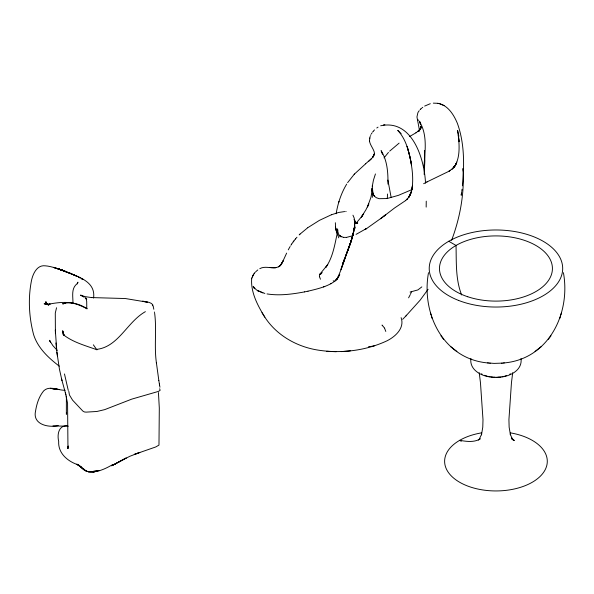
<?xml version="1.0" encoding="UTF-8"?>
<svg xmlns="http://www.w3.org/2000/svg" width="594" height="594" viewBox="0 0 594 594"><rect width="100%" height="100%" fill="white"/><g stroke="black" fill="none" stroke-linecap="round" stroke-linejoin="round"><path stroke-width="0.89" d="M67.961 448.574L67.575 403.229L65.34 392.783L65.852 394.624L61.524 378.742M372.386 197.342L372.319 186.115M426.173 207.098L426.247 201.158M387.941 184.088C388.134 172.661 387.34 160.573 381.11 150.624L382.484 154.395M354.67 222.594L354.833 228.074M319.869 274.161C319.839 273.634 319.045 275.75 319.602 276.811M152.413 305.717L152.42 305.257M343.495 237.4L339.701 235.796L341.208 236.902L338.862 234.838L337.682 231.801L337.793 232.291L337.57 228.92L337.429 232.417M354.484 226.99L354.663 222.795M67.991 446.762L67.805 448.537L68.206 446.168L68.087 446.725M385.788 331.452L384.556 328.126M354.492 226.789L354.061 229.781L354.247 228.653M374.339 196.131L376.329 197.72L379.143 198.686L386.82 198.552L387.266 198.478L387.592 194.008M428.497 272.691C421.049 313.61 443.414 359.37 488.372 362.993M424.161 174.436L424.851 160.781L424.42 150.43M462.436 185.855C464.345 165.035 464.582 143.317 457.395 123.389C453.838 114.753 447.839 105.064 437.904 103.311M423.93 167.278C424.888 152.279 427.858 135.343 419.616 121.748L420.129 122.928L419.475 121.124L420.507 124.77M372.393 185.454L372.304 186.226L373.418 180.249L375.445 173.945M470.923 358.509C469.126 370.433 482.818 377.034 492.946 377.153M350.49 243.228L353.319 233.427L354.499 226.7L352.732 235.825L349.079 247.267M461.805 191.008L462.035 189.263M461.219 195.114L461.456 193.429M461.219 195.144L461.687 191.832M370.188 136.323L369.453 140.592M369.646 138.172L369.55 138.729L369.654 138.127M336.13 213.773C337.86 203.378 341.194 193.117 346.703 184.088M67.902 447.98L68.206 446.168M337.229 233.427C334.689 244.988 332.818 257.432 325.861 267.307L327.769 264.56L320.159 273.812M354.217 228.839L352.16 237.838M481.586 434.422L481.496 434.83L482.774 427.168L482.996 419.676L480.472 382.811L479.217 372.713M77.71 283.048L77.896 282.187L77.235 283.821L77.435 283.501C70.924 288.09 73.032 296.324 72.965 303.066M503.541 362.993C548.507 359.37 570.871 313.61 563.424 272.691M512.696 372.713L511.449 382.811L508.924 419.676L509.14 427.168L510.424 434.83L510.335 434.422M251.67 278.816C250.661 292.508 257.841 305.806 264.835 317.166C276.648 335.372 296.844 346.792 318.042 350.104C341.179 353.742 365.897 350.712 387.154 340.741C395.47 336.508 404.87 327.977 401.099 317.649M351.834 238.951L351.165 241.127L351.477 240.132C346.384 253.014 342.931 266.78 336.939 279.135L338.409 276.99L334.63 281.289M340.882 269.787L344.661 258.598L344.357 259.363M341.223 268.495L350.802 242.27M119.052 461.798L129.737 456.341L139.798 452.435L134.266 454.432L155.762 446.955L158.977 445.092L159.303 408.063L158.442 392.56M66.669 412.941L66.35 414.3L66.394 396.02M559.823 318.377L560.372 316.557M560.833 314.991L561.382 313.142M251.7 278.757L252.042 277.598M338.758 202.272L339.04 201.366M481.704 434.021L479.113 439.53C473.076 442.493 466.038 441.416 459.659 440.347L461.241 441.26M456.534 162.905L455.39 165.177C460.224 155.999 459.244 145.292 458.368 134.905L459.036 141.699L457.603 130.524L458.887 136.219M343.458 261.664L342.419 264.523L343.206 262.362M349.413 246.347L347.312 251.945M451.589 240.325C460.202 217.478 464.597 192.953 463.016 168.525M343.77 260.877L344.06 260.135M345.931 255.42L350.096 244.401L353.801 231.266L351.455 240.28L343.436 261.724M456.86 162.095L454.989 165.8L452.093 169.075L453.066 168.161M252.071 277.532L253.512 274.577L253.163 275.171M410.491 294.082L411.471 291.892M417.872 112.719L416.951 116.951L419.654 131.296M286.635 253.111L282.536 262.065L280.435 265.318L281.148 264.412M338.469 276.834C343.198 269.245 333.1 284.459 337.422 278.445M370.574 135.395L370.871 134.793M252.576 276.307L253.178 275.141M455.806 164.434L455.999 164.055M408.598 297.832L410.164 294.81M419.141 130.435L420.626 128.378L420.886 126.782L421.005 127.925M288.253 249.851L290.139 246.48M373.648 155.984L373.099 156.838L374.361 153.846L372.386 157.729L365.629 163.788M405.502 200.668L408.665 197.394L410.87 193.317L409.028 196.881L410.202 194.884L411.687 190.696L408.627 197.483L411.427 191.654L412.518 185.358L411.894 189.805C413.728 178.311 412.102 167.033 409.667 155.784C402.873 131.356 411.716 161.694 411.516 165.332C409.333 153.022 406.571 139.79 397.735 130.376L401.15 133.709M420.181 129.225L420.626 128.378L417.842 131.519L419.98 129.499L419.201 130.376M373.537 156.177L373.515 156.207M371.376 133.888L371.941 132.997M373.596 156.088C376.841 151.782 369.772 146.079 369.446 140.503L369.579 141.617M409.496 196.154L409.088 196.792L409.392 196.324M280.754 264.939L283.256 260.618L281.014 264.62L278.497 266.854L279.432 266.261C273.478 270.092 265.897 265.087 259.778 268.688M418.176 112.184L419.245 110.647M281.415 264.026L281.794 263.417L281.237 264.285M290.86 245.307L291.602 244.149M336.375 279.685L338.149 277.383M347.616 182.648L354.44 174.027M362.132 215.971L363.654 213.654L361.241 217.27L365.904 209.823L368.822 203.868L367.426 206.964L370.968 197.26L372.468 188.781L373.136 194.134L372.713 192.731L372.973 193.637M291.609 244.134L293.815 241.03M56.541 307.744L55.287 313.083L55.405 333.657M428.103 289.315L420.121 300.185L405.947 315.926M420.21 129.18L419.624 129.938M454.781 166.097L453.913 167.233L455.42 165.11L452.606 168.644M253.89 273.997L254.477 273.188M253.987 273.856L254.47 273.195M361.976 216.194L356.185 223.144M337.8 277.918L335.246 280.776M384.043 157.885L388.454 152.413M454.677 166.246L454.002 167.129M293.25 241.773L295.463 238.951M454.091 167.025L455.405 165.139L453.616 167.575M548.292 339.33L549.443 337.83M549.806 337.355L550.987 335.818M372.564 132.12L373.247 131.281M254.796 272.787L255.116 272.408M419.765 129.774L416.305 132.581M295.47 238.944L296.963 237.221M419.052 130.532L419.884 129.633M479.477 439.055L479.878 438.595L478.534 440.102M373.492 130.999L374.51 129.915M354.187 174.294L365.644 163.781M421.837 286.887L417.879 289.931L410.098 292.04M420.121 109.638L420.723 109.036M255.687 271.785L257.826 269.906M402.687 319.305L406.638 315.214M389.649 151.151L399.123 143.117M407.061 199.265L407.788 198.485L407.284 199.042M335.937 280.13L335.387 280.643M299.176 234.92L300.015 234.103M279.878 265.874L280.153 265.615L279.277 266.364M280.049 265.718L279.173 266.439M300.022 234.103L307.618 227.829M420.849 108.91L421.643 108.205M368.881 161.167L371.547 158.702M452.324 168.859L448.024 171.725L426.908 181.964M334.949 281.029C328.066 286.508 316.944 289.063 308.019 291.179M405.806 200.423L394.542 208.004L380.516 218.755L385.677 214.776L383.991 216.082M145.382 311.657C126.841 322.097 118.362 347.393 95.968 349.443C85.439 345.611 74.629 342.708 65.281 336.174C64.189 335.662 62.667 333.004 64.174 335.499L62.682 331.289L62.83 332.707L62.726 330.776L62.83 334.251M535.031 351.44L541.127 346.703M422.193 107.752L422.772 107.314M382.313 217.382L367.27 228.089L356.058 234.385M307.811 227.68L319.416 220.367L331.311 214.805M320.396 273.856L320.782 273.604L320.055 274.094L321.116 273.893M322.252 272.594L320.522 273.775M112.444 464.716C103 470.24 88.053 477.101 79.641 465.948L84.972 470.04L76.841 464.137L81.267 467.04L77.465 464.694M376.774 127.992L378.044 127.138M415.941 132.818L416.32 132.573L409.459 136.627M364.931 229.559L366.713 228.438L365.548 229.173M509.801 374.19L510.476 373.812M424.643 106.081L430.294 103.698M330.799 283.776L331.252 283.531M119.468 461.642L111.568 465.8L116.038 463.461L112.028 465.607M427.376 181.712L423.633 183.717M479.143 439.538L480.294 438.929M412.436 189.382L398.396 195.359L387.266 198.478M356.081 223.24L357.343 222.72L356.044 223.151M331.407 214.768L338.684 212.459L344.654 211.568M353.185 235.603L346.725 237.348M380.672 125.787C412.281 118.815 424.487 159.073 425.519 183.16M323.463 286.917L324.762 286.442M506.511 375.601L504.737 376.143M355.947 223.188L357.737 223.054L355.658 223.084M503.816 376.381L501.915 376.774M374.666 345.76L370.53 346.532M62.786 303.831L65.607 303.252L62.786 303.831C71.139 300.972 79.462 304.974 86.798 308.65M304.551 291.892L307.996 291.179M66.81 425.646C58.353 425.72 57.113 434.934 58.687 441.439C57.937 453.586 68.206 461.783 78.824 465.065M304.574 291.892C292.241 294.171 279.514 295.923 267.018 293.919M97.498 471.176L93.02 471.933L94.26 471.77L88.291 471.851L94.26 471.77M383.449 124.94L384.882 124.733M97.78 470.79L93.161 471.406L99.488 470.567M270.775 267.604L275.965 267.656M487.622 362.912L494.052 363.394L502.227 363.12M346.473 237.377L343.369 237.377M501.663 363.179L504.299 362.912M500.631 377.071L496.963 377.272M58.264 425.579C48.352 427.932 32.351 424.465 35.566 411.003C36.717 403.816 39.041 396.48 43.748 390.807C49.554 385.209 58.205 390.555 65.102 390.258M368.532 346.71L369.869 346.592M341.283 351.611L350.371 350.854M497.972 377.227C508.36 377.301 522.794 370.864 520.997 358.509M50.334 304.098L48.998 304.158C61.947 301.552 75.824 300.972 87.147 308.821M433.323 103.141L437.964 103.304M275.401 267.723L269.535 267.486M96.25 471.436L94.906 471.391M96.785 349.495L96.451 349.502M497.133 377.324L493.614 377.272M49.554 304.128L44.127 303.801L45.864 304.195M68.28 426.18L52.97 425.957M345.715 211.561L346.131 211.583M494.951 377.272L492.441 377.19M326.774 351.299L336.211 351.737M357.217 223.062L355.227 222.505L356.712 223.21L355.101 222.253L356.422 223.53L354.217 219.609L354.774 221.718L354.173 218.013L352.955 215.191M489.686 363.12L490.258 363.179M490.971 376.93L491.951 377.056M51.366 388.431L59.422 389.56L50.371 388.313L54.678 389.196M489.998 376.774L488.105 376.381M45.337 304.054L45.493 304.098M264.872 293.466L257.699 290.733L259.222 291.528M45.976 304.225L47.156 304.566M487.177 376.143L484.548 375.289M47.951 304.804L48.656 305.019M48.745 305.086L46.748 303.772L47.141 304.217L45.961 302.658L46.295 303.2L45.864 301.611L46.117 303.504M439.426 103.646L444.097 105.584M59.756 269.372C72.49 275.349 96.28 279.113 93.562 298.069M262.838 292.909L256.408 289.887L253.185 286.434L254.381 288.773M62.4 270.3C59.096 269.112 50.69 266.119 45.263 265.822C37.229 264.731 33.093 273.433 31.623 279.937C27.918 297.846 28.935 317.033 33.62 334.689C37.808 348.002 48.47 357.9 59.259 366.134M61.063 269.825L57.373 268.577L64.323 270.99L58.747 269.037L63.536 270.716L62.095 270.196M61.813 270.092L60.402 269.594L71.273 273.76L67.887 272.364L70.255 273.366L69.208 272.936M61.746 270.07L63.395 270.664L62.637 270.389L62.986 270.515M61.152 269.862L61.895 270.122M63.231 270.597L62.838 270.463M62.259 270.255L66.535 271.829M64.249 270.983L63.157 270.574L66.446 271.822M65.355 271.399L64.657 271.139L66.862 271.985M66.105 271.688L67.196 272.119M73.626 274.784L75.609 275.683L70.716 273.522L74.161 275.022M82.908 296.451L80.717 295.166L85.098 296.621L91.758 297.609L91.387 297.572L125.386 298.537L147.386 302.198L142.567 301.203C145.753 301.566 153.363 302.398 153.185 306.37M81.155 295.389L81.89 295.767L80.717 295.166M511.62 438.929L514.345 440.533L512.035 438.595L513.387 440.102L511.642 437.86L512.199 438.766L510.216 434.021M481.437 373.812L482.113 374.19M448.774 241.268L456.029 245.456C456.452 261.984 455.427 279.284 461.635 294.966M47.342 304.343L47.862 304.648M82.826 296.399L84.103 297.23M85.187 297.95L86.731 299.124L85.699 298.002L86.509 299.101L85.996 298.195L86.702 301.507L86.776 308.739M333.204 280.739L333.628 281.051M450.787 346.703L456.883 351.44M57.195 350.356L52.836 345.574L49.51 340.288L50.542 342.107L49.985 341.112M339.1 235.179L339.842 235.944M382.024 325.067L382.425 325.497M382.239 325.297L382.618 325.712M374.413 196.213C374.777 196.77 372.341 193.213 374.153 195.916M382.439 325.512L384.392 327.888M159.689 388.721L160.113 390.377L158.36 391.431L131.749 399.131L104.685 409.637L96.904 411.479L86.041 412.132L84.311 411.932L82.774 411.011L72.602 400.185L69.424 394.958L68.822 391.342M96.904 349.903L93.355 344.824M440.926 335.818L442.114 337.355M442.471 337.83L443.621 339.33M63.825 334.853L63.996 335.075M261.984 312.704L264.835 317.166M373.908 195.575L372.965 193.614M417.901 119.55L418.376 120.448M320.441 279.239L319.691 277.153M354.217 219.609L355.234 222.334L354.559 220.523M430.531 313.142L431.088 314.991M431.548 316.557L432.098 318.377M338.788 237.86L336.256 230.947L335.551 227.012M62.006 380.695L59.452 369.268L56.913 352.272L55.309 330.049M387.882 180.064L391.127 197.371M153.297 306.875L153.824 309.274M68.28 390.481L64.479 373.953M420.953 127.71L420.641 126.203L421.072 128.259M154.403 312.006L154.499 312.496M154.64 313.201C156.809 329.559 154.046 346.243 156.378 362.63M159.92 387.214L159.519 384.823M159.392 384.051L159.534 384.89L158.813 380.442M62.682 331.289L62.912 332.685M158.828 380.509L156.363 362.496L156.467 363.431M56.913 352.272L57.418 355.992M372.178 190.711L372.46 192.85L372.156 188.231L372.186 190.993M354.774 221.718L354.722 221.206L354.937 223.27M55.925 342.976L56.66 350.312M354.811 228.111L354.692 226.782L354.833 228.341M335.358 222.735L335.551 227.086M463.023 168.77L463.171 171.183M337.585 229.908L337.615 231.415M372.156 188.432L372.186 190.897M510.417 432.87A51.329 29.633 0 0 1 537.77 478.497A51.329 29.633 0 0 1 454.143 478.497A51.329 29.633 0 0 1 481.496 432.87M337.682 229.893L337.511 231.578L337.682 229.893M373.24 156.638L372.846 157.18L373.195 156.705M449.896 170.664L449.264 171.042L449.896 170.664M126.069 458.063L115.355 463.832L126.069 458.063M72.431 303.133L71.956 303.051L73.062 303.244L72.431 303.133M54.603 267.731L53.356 267.359L60.076 269.483L54.603 267.731M76.515 276.106L75.082 275.438L77.042 276.351L76.515 276.106M79.128 277.376L78.445 277.034L80.287 277.962L79.128 277.376M87.08 471.488L85.402 470.574L87.08 471.488M82.039 278.898L81.586 278.653L82.663 279.239L82.039 278.898M82.818 279.329L82.21 278.994L83.264 279.581L82.818 279.329M86.204 298.656L85.907 298.433L86.702 299.168L86.212 298.656M336.924 232.848L335.714 228.311L336.924 232.848M458.553 300.416A66.728 38.528 0 0 0 562.518 271.258A66.728 38.528 0 0 0 466.802 233.85A66.728 38.528 0 0 0 458.553 300.416M467.723 296.74A56.467 32.596 0 0 0 552.42 268.51A56.467 32.596 0 0 0 467.723 240.273A56.467 32.596 0 0 0 467.723 296.74"/></g></svg>
